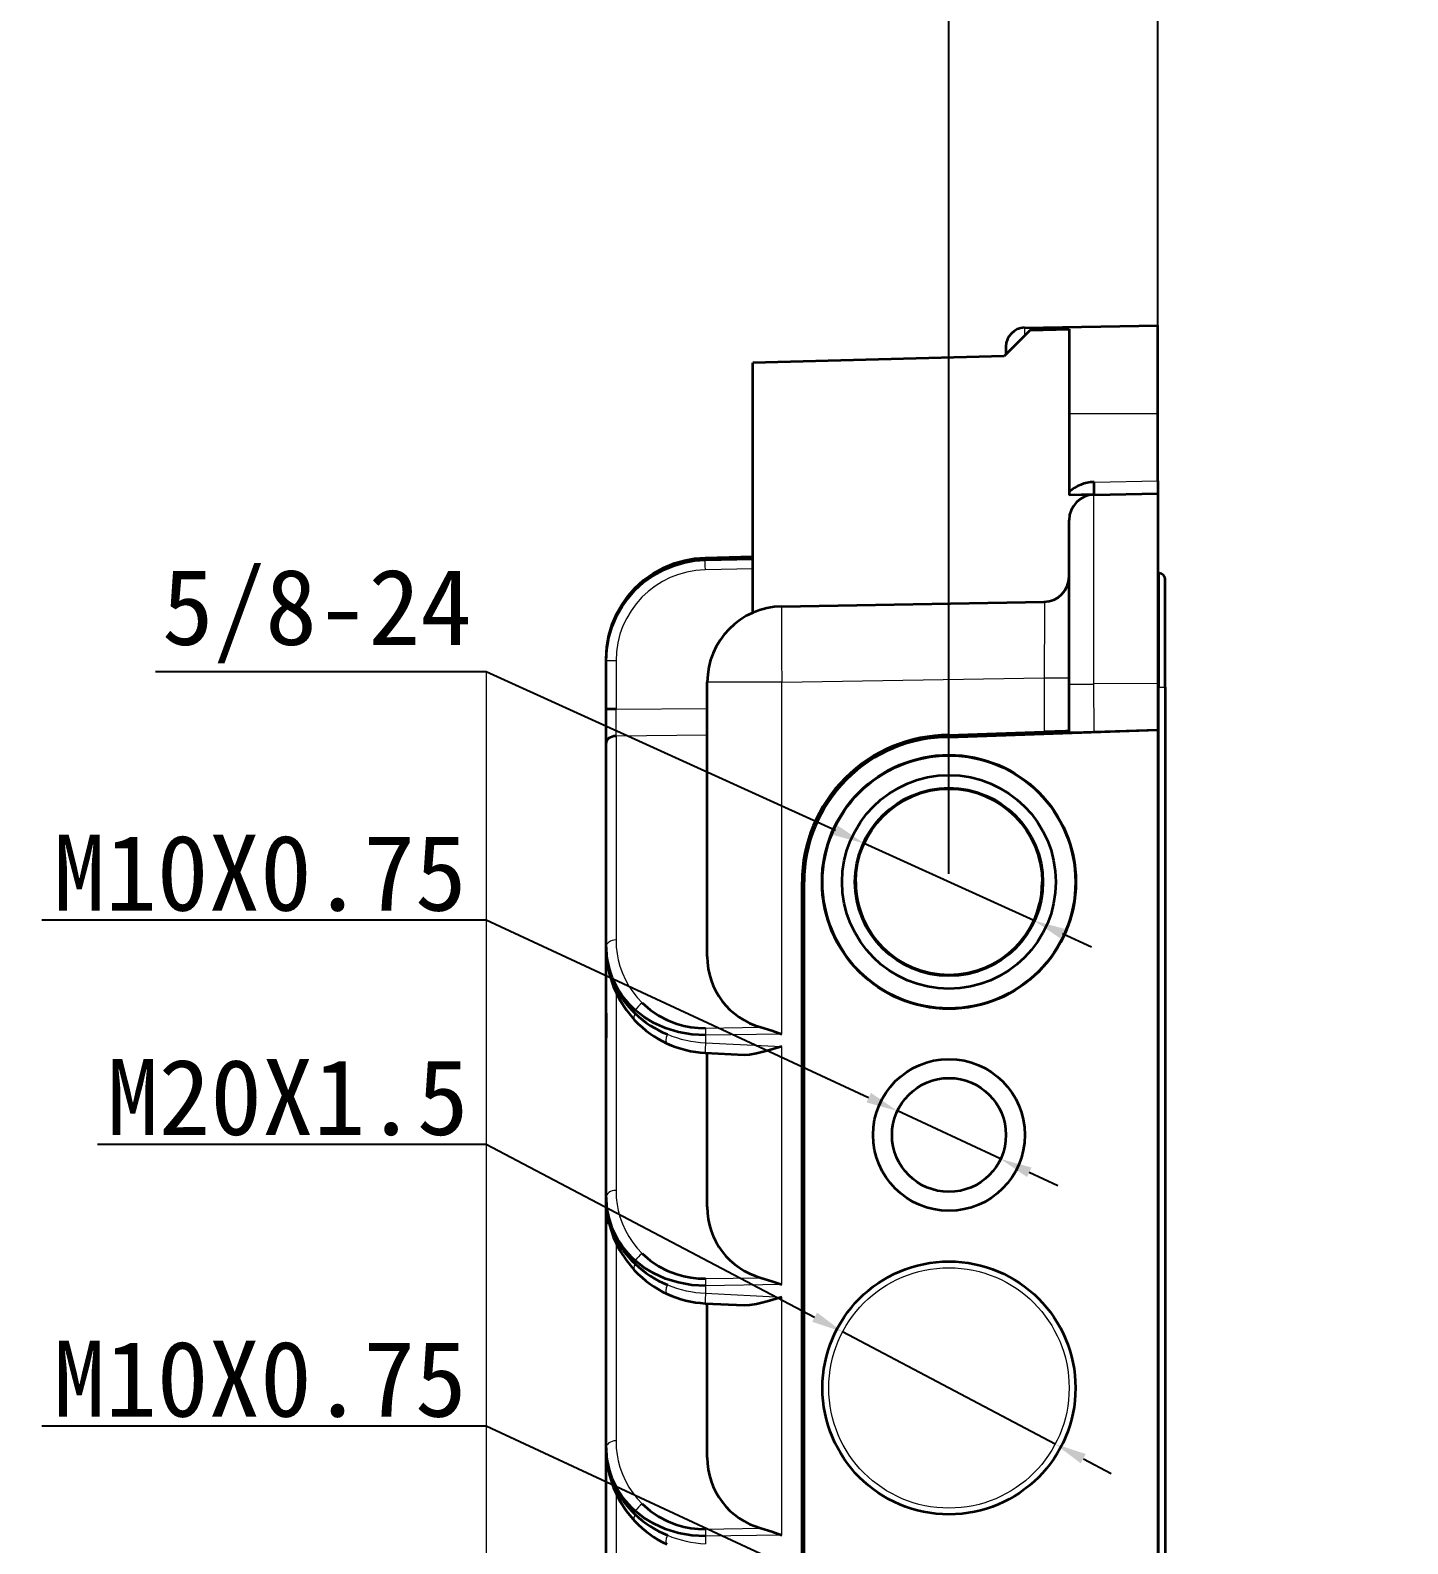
# Model space of a CAD drawing. Header units: millimetres. Extents: x -2350 to -557, y -483 to 312.
# Drawn here: x -2350.5 to -2241.6, y -45.7 to 74 of the extents above; entities that cross this region are included whole.
import ezdxf

# ---------------------------------------------------------------- set-up
doc = ezdxf.new("R2010")
doc.units = ezdxf.units.MM
doc.header["$LTSCALE"] = 0.5
doc.header["$PDSIZE"] = -1
doc.layers.get('0').update_dxf_attribs({"lineweight": 0})
doc.styles.get("Standard").update_dxf_attribs({"font": ''})
doc.styles.get('Standard').set_extended_font_data('FangSong_GB2312')
doc.dimstyles.new('副本ISO-25', dxfattribs={"dimtxt": 6, "dimasz": 2.5, "dimexe": 1.25, "dimexo": 0.625, "dimtad": 1, "dimtoh": 1, "dimdec": 1, "dimzin": 0, "dimdsep": 46, "dimtxsty": 'Standard', "dimcen": 0, "dimdle": 5, "dimclrd": 1, "dimclre": 1, "dimadec": 0, "dimazin": 0, "dimtfac": 1, "dimtdec": 1, "dimtmove": 0, "dimatfit": 3, "dimfxl": 0, "dimlwd": 25, "dimlwe": 25, "dimarcsym": 0})

# ---------------------------------------------------------------- blocks, each defined once
blk = doc.blocks.new('*D239')
at = {"color": 1, "lineweight": 25}
for p, q in [((-2340.58, 23.28), (-2314.44, 23.28)), ((-2314.44, 23.28), (-2286.84, 10.73)), ((-2271.15, 3.59), (-2284.57, 9.69)), ((-2268.88, 2.56), (-2266.6, 1.52))]:
    blk.add_line(p, q, dxfattribs=at)
at = {"color": 1}
for points in [[(-2287.01, 10.35), (-2286.67, 11.11), (-2284.57, 9.69)], [(-2268.71, 2.93), (-2269.05, 2.18), (-2271.15, 3.59)]]:
    blk.add_solid(points, dxfattribs=at)
at = {"layer": 'Defpoints', "color": 0}
for p in [(-2284.57, 9.69), (-2271.15, 3.59)]:
    blk.add_point(p, dxfattribs=at)
at = {"color": 0, "insert": (-2327.82, 27.65), "char_height": 6, "attachment_point": 5}
blk.add_mtext('5/8-24', dxfattribs=at)
blk = doc.blocks.new('*D243')
at = {"color": 1, "lineweight": 25}
for p, q in [((-2349.56, 3.65), (-2314.44, 3.65)), ((-2314.44, 3.65), (-2284.21, -10.41)), ((-2273.78, -15.26), (-2281.94, -11.46)), ((-2271.51, -16.31), (-2269.25, -17.36))]:
    blk.add_line(p, q, dxfattribs=at)
at = {"color": 1}
for points in [[(-2284.38, -10.79), (-2284.03, -10.03), (-2281.94, -11.46)], [(-2271.34, -15.93), (-2271.69, -16.69), (-2273.78, -15.26)]]:
    blk.add_solid(points, dxfattribs=at)
at = {"layer": 'Defpoints', "color": 0}
for p in [(-2281.94, -11.46), (-2273.78, -15.26)]:
    blk.add_point(p, dxfattribs=at)
at = {"color": 0, "insert": (-2332.31, 7.32), "char_height": 6, "attachment_point": 5}
blk.add_mtext('M10X0.75', dxfattribs=at)
blk = doc.blocks.new('*D245')
at = {"color": 1, "lineweight": 25}
for p, q in [((-2349.56, -36.35), (-2314.44, -36.35)), ((-2314.44, -36.35), (-2284.21, -50.41)), ((-2273.78, -55.26), (-2281.94, -51.46)), ((-2271.51, -56.31), (-2269.25, -57.36))]:
    blk.add_line(p, q, dxfattribs=at)
at = {"color": 1}
for points in [[(-2284.38, -50.79), (-2284.03, -50.03), (-2281.94, -51.46)], [(-2271.34, -55.93), (-2271.69, -56.69), (-2273.78, -55.26)]]:
    blk.add_solid(points, dxfattribs=at)
at = {"layer": 'Defpoints', "color": 0}
for p in [(-2281.94, -51.46), (-2273.78, -55.26)]:
    blk.add_point(p, dxfattribs=at)
at = {"color": 0, "insert": (-2332.31, -32.68), "char_height": 6, "attachment_point": 5}
blk.add_mtext('M10X0.75', dxfattribs=at)
blk = doc.blocks.new('*D246')
at = {"color": 1, "lineweight": 25}
for p, q in [((-2345.17, -14.09), (-2314.44, -14.09)), ((-2314.44, -14.09), (-2288.48, -27.77)), ((-2269.46, -37.79), (-2286.27, -28.93)), ((-2267.24, -38.95), (-2265.03, -40.12))]:
    blk.add_line(p, q, dxfattribs=at)
at = {"color": 1}
for points in [[(-2288.67, -28.13), (-2288.28, -27.4), (-2286.27, -28.93)], [(-2267.05, -38.58), (-2267.44, -39.32), (-2269.46, -37.79)]]:
    blk.add_solid(points, dxfattribs=at)
at = {"layer": 'Defpoints', "color": 0}
for p in [(-2286.27, -28.93), (-2269.46, -37.79)]:
    blk.add_point(p, dxfattribs=at)
at = {"color": 0, "insert": (-2330.12, -10.41), "char_height": 6, "attachment_point": 5}
blk.add_mtext('M20X1.5', dxfattribs=at)
blk = doc.blocks.new('*D254')
at = {"color": 1, "lineweight": 25}
for p, q in [((-2277.86, 7.27), (-2277.86, 83.11)), ((-2261.36, 34.49), (-2261.36, 83.11)), ((-2275.36, 81.86), (-2263.86, 81.86)), ((-2261.36, 81.86), (-2241.6, 81.86))]:
    blk.add_line(p, q, dxfattribs=at)
at = {"color": 1}
for points in [[(-2275.36, 82.28), (-2275.36, 81.45), (-2277.86, 81.86)], [(-2263.86, 81.45), (-2263.86, 82.28), (-2261.36, 81.86)]]:
    blk.add_solid(points, dxfattribs=at)
at = {"layer": 'Defpoints', "color": 0}
for p in [(-2261.36, 81.86), (-2261.36, 33.86), (-2277.86, 6.64)]:
    blk.add_point(p, dxfattribs=at)
at = {"color": 0, "insert": (-2250.23, 85.54), "char_height": 6, "attachment_point": 5}
blk.add_mtext('16.5', dxfattribs=at)

msp = doc.modelspace()

# ---------------------------------------------------------------- linework, layer by layer
at = {"color": 7, "lineweight": 35, "ltscale": 0.072612}
msp.add_line((-2271.442, 50.26), (-2273.495, 48.207), dxfattribs=at)
at = {"color": 7, "lineweight": 35, "ltscale": 0.263195}
msp.add_line((-2271.887, 50.457), (-2261.361, 50.641), dxfattribs=at)
msp.add_line((-2271.887, 50.457), (-2261.361, 50.641), dxfattribs=at)
at = {"color": 7, "lineweight": 13, "ltscale": 0.015601}
msp.add_line((-2271.887, 50.457), (-2271.887, 49.833), dxfattribs=at)
at = {"color": 7, "lineweight": 35, "ltscale": 0.077043}
msp.add_line((-2271.442, 50.26), (-2268.361, 50.341), dxfattribs=at)
at = {"color": 7, "lineweight": 35, "ltscale": 0.328055}
msp.add_line((-2268.361, 50.341), (-2268.361, 37.219), dxfattribs=at)
at = {"color": 7, "lineweight": 35, "ltscale": 0.175}
msp.add_line((-2261.361, 43.641), (-2261.361, 50.641), dxfattribs=at)
at = {"color": 7, "lineweight": 35, "ltscale": 0.496809}
msp.add_line((-2273.495, 48.207), (-2293.361, 47.686), dxfattribs=at)
at = {"color": 7, "lineweight": 35, "ltscale": 0.015413}
msp.add_line((-2273.361, 48.958), (-2273.361, 48.341), dxfattribs=at)
at = {"color": 7, "lineweight": 35, "ltscale": 0.494096}
msp.add_line((-2293.361, 27.923), (-2293.361, 47.686), dxfattribs=at)
at = {"color": 7, "lineweight": 13, "ltscale": 0.175}
msp.add_line((-2261.361, 43.641), (-2268.361, 43.641), dxfattribs=at)
at = {"color": 7, "lineweight": 35, "ltscale": 0.132504}
msp.add_line((-2261.361, 38.341), (-2261.361, 43.641), dxfattribs=at)
at = {"color": 7, "lineweight": 13, "ltscale": 0.125892}
msp.add_line((-2266.396, 38.253), (-2261.361, 38.341), dxfattribs=at)
at = {"color": 7, "lineweight": 35, "ltscale": 0.024995}
msp.add_line((-2261.361, 38.341), (-2261.361, 37.341), dxfattribs=at)
at = {"color": 7, "lineweight": 35, "ltscale": 0.024011}
msp.add_line((-2267.401, 37.236), (-2268.361, 37.219), dxfattribs=at)
at = {"color": 7, "lineweight": 35, "ltscale": 0.025119}
msp.add_line((-2266.396, 37.253), (-2267.401, 37.236), dxfattribs=at)
at = {"color": 7, "lineweight": 35, "ltscale": 0.125892}
msp.add_line((-2266.396, 37.253), (-2261.361, 37.341), dxfattribs=at)
msp.add_line((-2266.396, 37.253), (-2261.361, 37.341), dxfattribs=at)
at = {"color": 7, "lineweight": 35, "ltscale": 0.374944}
msp.add_line((-2261.361, 37.341), (-2261.361, 22.343), dxfattribs=at)
at = {"color": 7, "lineweight": 35, "ltscale": 0.003375}
msp.add_line((-2268.361, 35.118), (-2268.361, 35.253), dxfattribs=at)
at = {"color": 7, "lineweight": 35, "ltscale": 0.014322}
msp.add_line((-2268.361, 34.546), (-2268.361, 35.118), dxfattribs=at)
at = {"color": 7, "lineweight": 35, "ltscale": 0.03025}
msp.add_line((-2268.361, 33.336), (-2268.361, 34.546), dxfattribs=at)
at = {"color": 7, "lineweight": 35, "ltscale": 0.094562}
for p, q in [((-2297.142, 32.273), (-2293.361, 32.359)), ((-2297.142, 32.109), (-2293.361, 32.195))]:
    msp.add_line(p, q, dxfattribs=at)
at = {"color": 7, "lineweight": 35, "ltscale": 0.020969}
msp.add_line((-2268.361, 32.497), (-2268.361, 33.336), dxfattribs=at)
at = {"color": 7, "lineweight": 35, "ltscale": 0.052972}
msp.add_line((-2268.361, 30.378), (-2268.361, 32.497), dxfattribs=at)
at = {"color": 7, "lineweight": 13, "ltscale": 0.094562}
msp.add_line((-2293.361, 31.395), (-2297.142, 31.309), dxfattribs=at)
at = {"color": 7, "lineweight": 35, "ltscale": 0.078407}
msp.add_line((-2268.361, 27.242), (-2268.361, 30.378), dxfattribs=at)
at = {"color": 7, "lineweight": 35, "ltscale": 0.002964}
msp.add_line((-2261.242, 31.039), (-2261.361, 31.041), dxfattribs=at)
at = {"color": 7, "lineweight": 35, "ltscale": 0.002961}
msp.add_line((-2261.242, 31.039), (-2261.361, 31.041), dxfattribs=at)
at = {"color": 7, "lineweight": 13, "ltscale": 0.224949}
msp.add_line((-2261.242, 31.039), (-2261.242, 22.041), dxfattribs=at)
at = {"color": 7, "lineweight": 35, "ltscale": 0.212701}
msp.add_line((-2260.761, 22.041), (-2260.761, 30.549), dxfattribs=at)
at = {"color": 7, "lineweight": 35}
for p, q in [((-2291.066, 28.423), (-2270.326, 28.785)), ((-2296.961, 0.754), (-2296.961, 22.423)), ((-2260.761, 22.041), (-2260.761, -98.759)), ((-2261.361, 18.674), (-2261.361, -85.392)), ((-2304.961, -18.304), (-2304.961, 17.604)), ((-2304.961, -57.904), (-2304.961, 17.604)), ((-2289.475, -73.359), (-2289.475, 6.641)), ((-2289.318, -73.359), (-2289.318, 6.641)), ((-2304.961, -56.001), (-2304.961, -5.674))]:
    msp.add_line(p, q, dxfattribs=at)
at = {"color": 7, "lineweight": 35, "ltscale": 0.076073}
msp.add_line((-2268.361, 24.199), (-2268.361, 27.242), dxfattribs=at)
at = {"color": 7, "lineweight": 35, "ltscale": 0.004111}
msp.add_line((-2304.961, 24.111), (-2304.961, 24.275), dxfattribs=at)
at = {"color": 7, "lineweight": 35, "ltscale": 0.099632}
msp.add_line((-2304.961, 20.29), (-2304.961, 24.275), dxfattribs=at)
msp.add_line((-2304.961, 20.29), (-2304.961, 24.275), dxfattribs=at)
at = {"color": 7, "lineweight": 35, "ltscale": 0.095522}
msp.add_line((-2304.961, 20.29), (-2304.961, 24.111), dxfattribs=at)
at = {"color": 7, "lineweight": 13, "ltscale": 0.019547}
msp.add_line((-2304.179, 24.111), (-2304.961, 24.111), dxfattribs=at)
at = {"color": 7, "lineweight": 13, "ltscale": 0.095522}
msp.add_line((-2304.179, 24.111), (-2304.179, 20.29), dxfattribs=at)
at = {"color": 7, "lineweight": 35, "ltscale": 0.048582}
msp.add_line((-2268.361, 22.255), (-2268.361, 24.199), dxfattribs=at)
at = {"color": 7}
msp.add_line((-2314.442, 23.284), (-2314.442, -104.078), dxfattribs=at)
at = {"color": 7, "lineweight": 13}
for p, q in [((-2291.066, 22.423), (-2270.326, 22.785)), ((-2291.066, -5.387), (-2291.066, 22.423)), ((-2261.242, -98.759), (-2261.242, 22.041))]:
    msp.add_line(p, q, dxfattribs=at)
at = {"color": 7, "lineweight": 13, "ltscale": 0.049127}
msp.add_line((-2270.326, 22.785), (-2268.361, 22.785), dxfattribs=at)
at = {"color": 7, "lineweight": 13, "ltscale": 0.106828}
msp.add_line((-2270.326, 22.785), (-2270.326, 18.512), dxfattribs=at)
at = {"color": 7, "lineweight": 13, "ltscale": 0.147382}
msp.add_line((-2291.066, 22.423), (-2296.961, 22.423), dxfattribs=at)
at = {"color": 7, "lineweight": 35, "ltscale": 0.09473}
msp.add_line((-2268.361, 18.466), (-2268.361, 22.255), dxfattribs=at)
at = {"color": 7, "lineweight": 13, "ltscale": 0.048827}
msp.add_line((-2266.408, 22.255), (-2268.361, 22.255), dxfattribs=at)
at = {"color": 7, "lineweight": 13, "ltscale": 0.126173}
msp.add_line((-2266.408, 22.332), (-2261.361, 22.343), dxfattribs=at)
at = {"color": 7, "lineweight": 13, "ltscale": 0.095804}
msp.add_line((-2266.396, 18.5), (-2266.408, 22.332), dxfattribs=at)
at = {"color": 7, "lineweight": 35, "ltscale": 0.091727}
msp.add_line((-2261.361, 22.343), (-2261.361, 18.674), dxfattribs=at)
at = {"color": 7, "lineweight": 13, "ltscale": 0.002964}
msp.add_line((-2261.242, 22.041), (-2261.361, 22.041), dxfattribs=at)
at = {"color": 7, "lineweight": 13, "ltscale": 0.012036}
msp.add_line((-2261.242, 22.041), (-2260.761, 22.041), dxfattribs=at)
at = {"color": 7, "lineweight": 13, "ltscale": 0.180461}
for p, q in [((-2304.179, 20.29), (-2296.961, 20.358)), ((-2296.961, 18.237), (-2304.179, 18.169))]:
    msp.add_line(p, q, dxfattribs=at)
at = {"color": 7, "lineweight": 35, "ltscale": 0.019547}
msp.add_line((-2304.179, 20.29), (-2304.961, 20.29), dxfattribs=at)
at = {"color": 7, "lineweight": 35, "ltscale": 0.067158}
msp.add_line((-2304.961, 17.604), (-2304.961, 20.29), dxfattribs=at)
at = {"color": 7, "lineweight": 35, "ltscale": 0.415111}
msp.add_line((-2296.961, 3.587), (-2296.961, 20.191), dxfattribs=at)
at = {"color": 7, "lineweight": 13, "ltscale": 0.402686}
msp.add_line((-2304.179, 18.169), (-2304.179, 2.062), dxfattribs=at)
at = {"color": 7, "lineweight": 35, "ltscale": 0.188553}
msp.add_line((-2277.864, 18.251), (-2270.326, 18.512), dxfattribs=at)
at = {"color": 7, "lineweight": 35, "ltscale": 0.003836}
msp.add_line((-2277.864, 18.251), (-2277.861, 18.098), dxfattribs=at)
at = {"color": 7, "lineweight": 35, "ltscale": 0.412751}
msp.add_line((-2277.861, 18.098), (-2261.361, 18.674), dxfattribs=at)
at = {"color": 7, "lineweight": 35, "ltscale": 0.125948}
msp.add_line((-2266.396, 18.5), (-2261.361, 18.674), dxfattribs=at)
at = {"color": 7, "lineweight": 35, "ltscale": 0.402686}
msp.add_line((-2304.961, 1.496), (-2304.961, 17.604), dxfattribs=at)
at = {"color": 7, "lineweight": 13, "ltscale": 0.003923}
msp.add_line((-2289.318, 6.641), (-2289.475, 6.641), dxfattribs=at)
at = {"color": 7, "lineweight": 35, "ltscale": 0.003591}
for p, q in [((-2304.961, 1.353), (-2304.961, 1.496)), ((-2304.961, -38.247), (-2304.961, -38.104))]:
    msp.add_line(p, q, dxfattribs=at)
at = {"color": 7, "lineweight": 35, "ltscale": 0.307552}
msp.add_line((-2304.961, -10.949), (-2304.961, 1.353), dxfattribs=at)
at = {"color": 7, "lineweight": 13, "ltscale": 0.390903}
msp.add_line((-2304.179, -2.102), (-2304.179, -17.738), dxfattribs=at)
at = {"color": 7, "lineweight": 35, "ltscale": 0.000961304}
msp.add_line((-2304.961, -3.73), (-2304.961, -3.692), dxfattribs=at)
at = {"color": 7, "lineweight": 35, "ltscale": 0.03863}
msp.add_line((-2304.961, -3.73), (-2304.961, -5.275), dxfattribs=at)
at = {"color": 7, "lineweight": 35, "ltscale": 0.009967}
msp.add_line((-2304.961, -5.275), (-2304.961, -5.674), dxfattribs=at)
at = {"color": 7, "lineweight": 13, "ltscale": 0.109595}
for p, q in [((-2297.105, -4.91), (-2292.721, -4.846)), ((-2297.105, -24.71), (-2292.721, -24.646)), ((-2297.105, -44.51), (-2292.721, -44.446))]:
    msp.add_line(p, q, dxfattribs=at)
at = {"color": 7, "lineweight": 13, "ltscale": 0.150889}
for p, q in [((-2291.066, -5.387), (-2297.1, -5.476)), ((-2291.066, -25.187), (-2297.1, -25.276)), ((-2291.066, -44.987), (-2297.1, -45.076))]:
    msp.add_line(p, q, dxfattribs=at)
at = {"color": 7, "lineweight": 13, "ltscale": 0.014943}
for p, q in [((-2297.1, -5.476), (-2297.1, -6.073)), ((-2297.1, -45.076), (-2297.1, -45.673))]:
    msp.add_line(p, q, dxfattribs=at)
at = {"color": 7, "lineweight": 35, "ltscale": 0.077185}
for p, q in [((-2297.126, -6.872), (-2294.042, -7.025)), ((-2297.126, -26.672), (-2294.042, -26.825))]:
    msp.add_line(p, q, dxfattribs=at)
at = {"color": 7, "lineweight": 13, "ltscale": 0.151058}
for p, q in [((-2297.1, -6.073), (-2291.066, -6.372)), ((-2297.1, -25.873), (-2291.066, -26.172))]:
    msp.add_line(p, q, dxfattribs=at)
at = {"color": 7, "lineweight": 35, "ltscale": 0.233301}
msp.add_line((-2296.961, -16.213), (-2296.961, -6.881), dxfattribs=at)
at = {"color": 7, "lineweight": 35, "ltscale": 0.304116}
for p, q in [((-2296.961, -19.046), (-2296.961, -6.881)), ((-2296.961, -38.846), (-2296.961, -26.681))]:
    msp.add_line(p, q, dxfattribs=at)
at = {"color": 7, "lineweight": 13, "ltscale": 0.470373}
for p, q in [((-2291.066, -25.187), (-2291.066, -6.372)), ((-2291.066, -44.987), (-2291.066, -26.172))]:
    msp.add_line(p, q, dxfattribs=at)
at = {"color": 7, "lineweight": 35, "ltscale": 0.037732}
for p, q in [((-2304.961, -12.459), (-2304.961, -10.949)), ((-2304.961, -19.843), (-2304.961, -18.334))]:
    msp.add_line(p, q, dxfattribs=at)
at = {"color": 7, "lineweight": 35, "ltscale": 0.043756}
msp.add_line((-2304.961, -14.209), (-2304.961, -12.459), dxfattribs=at)
at = {"color": 7, "lineweight": 35, "ltscale": 0.021073}
msp.add_line((-2304.961, -15.052), (-2304.961, -14.209), dxfattribs=at)
at = {"color": 7, "lineweight": 35, "ltscale": 0.003592}
msp.add_line((-2304.961, -18.447), (-2304.961, -18.304), dxfattribs=at)
at = {"color": 7, "lineweight": 35, "ltscale": 0.011018}
msp.add_line((-2304.961, -19.843), (-2304.961, -20.284), dxfattribs=at)
at = {"color": 7, "lineweight": 35, "ltscale": 0.445497}
msp.add_line((-2304.961, -38.104), (-2304.961, -20.284), dxfattribs=at)
at = {"color": 7, "lineweight": 13, "ltscale": 0.390809}
msp.add_line((-2304.179, -21.906), (-2304.179, -37.538), dxfattribs=at)
at = {"color": 7, "lineweight": 13, "ltscale": 0.014944}
msp.add_line((-2297.1, -25.276), (-2297.1, -25.873), dxfattribs=at)
at = {"color": 7, "lineweight": 35, "ltscale": 0.233302}
msp.add_line((-2296.961, -36.013), (-2296.961, -26.681), dxfattribs=at)
at = {"color": 7, "lineweight": 13, "ltscale": 0.390902}
msp.add_line((-2304.179, -41.702), (-2304.179, -57.338), dxfattribs=at)
at = {"color": 7, "lineweight": 13}
for points in [[(-2266.408, 22.332), (-2266.407, 29.122), (-2266.408, 34.906), (-2266.399, 37.171), (-2266.397, 37.244), (-2266.396, 37.252), (-2266.396, 37.253)], [(-2270.326, 28.785), (-2270.325, 28.784), (-2270.324, 28.775), (-2270.321, 28.701), (-2270.314, 28.078), (-2270.326, 22.785)], [(-2304.179, 2.062), (-2304.155, 1.48), (-2304.093, 0.956), (-2304.001, 0.477), (-2303.867, -0.025), (-2303.673, -0.573), (-2303.433, -1.106), (-2303.159, -1.599), (-2302.855, -2.056), (-2302.508, -2.496), (-2302.114, -2.918)], [(-2297.1, -6.073), (-2297.123, -6.597), (-2297.128, -6.863), (-2297.127, -6.871), (-2297.126, -6.872)], [(-2304.179, -17.738), (-2304.155, -18.32), (-2304.093, -18.844), (-2304.001, -19.323), (-2303.867, -19.825), (-2303.673, -20.373), (-2303.433, -20.906), (-2303.159, -21.399), (-2302.855, -21.856), (-2302.508, -22.296), (-2302.114, -22.718)], [(-2297.1, -25.873), (-2297.123, -26.397), (-2297.128, -26.663), (-2297.127, -26.671), (-2297.126, -26.672)], [(-2304.179, -37.538), (-2304.155, -38.12), (-2304.093, -38.644), (-2304.001, -39.123), (-2303.867, -39.625), (-2303.673, -40.173), (-2303.433, -40.706), (-2303.159, -41.199), (-2302.855, -41.656), (-2302.508, -42.096), (-2302.114, -42.518)]]:
    msp.add_lwpolyline(points, dxfattribs=at)
at = {"color": 7, "lineweight": 35}
for points in [[(-2302.681, 29.868), (-2301.994, 30.492), (-2301.238, 31.031), (-2300.425, 31.479), (-2299.566, 31.833), (-2298.775, 32.063), (-2297.965, 32.211), (-2297.142, 32.273)], [(-2302.681, 29.703), (-2301.994, 30.327), (-2301.238, 30.866), (-2300.425, 31.315), (-2299.566, 31.668), (-2298.775, 31.898), (-2297.965, 32.046), (-2297.142, 32.109)], [(-2304.961, 24.275), (-2304.905, 25.204), (-2304.741, 26.119), (-2304.473, 27.009), (-2304.105, 27.862), (-2303.7, 28.578), (-2303.225, 29.25), (-2302.681, 29.868)], [(-2304.961, 24.111), (-2304.905, 25.039), (-2304.741, 25.954), (-2304.473, 26.844), (-2304.105, 27.698), (-2303.7, 28.414), (-2303.225, 29.085), (-2302.681, 29.703)], [(-2268.361, 18.546), (-2268.362, 18.547), (-2268.364, 18.548), (-2268.392, 18.551), (-2268.637, 18.554), (-2270.326, 18.512)], [(-2268.361, 18.466), (-2268.36, 18.465), (-2268.358, 18.464), (-2268.334, 18.461), (-2268.109, 18.458), (-2266.396, 18.5)], [(-2304.961, 1.353), (-2304.896, 0.356), (-2304.698, -0.664), (-2304.369, -1.663), (-2303.893, -2.659), (-2303.357, -3.492), (-2302.704, -4.275)], [(-2297.1, -5.476), (-2298.179, -5.422), (-2299.238, -5.235), (-2300.259, -4.921), (-2301.225, -4.483), (-2301.978, -4.024), (-2302.667, -3.484)], [(-2302.114, -2.918), (-2301.479, -3.472), (-2300.809, -3.927), (-2300.115, -4.289), (-2299.367, -4.576), (-2298.826, -4.725), (-2298.259, -4.834), (-2297.683, -4.895), (-2297.105, -4.91)], [(-2292.721, -4.846), (-2291.872, -5.109), (-2291.066, -5.387)], [(-2293.068, -6.932), (-2293.618, -7.02), (-2294.037, -7.041)], [(-2291.066, -6.372), (-2292.225, -6.721), (-2293.068, -6.932)], [(-2304.961, -18.447), (-2304.896, -19.444), (-2304.698, -20.464), (-2304.369, -21.463), (-2303.893, -22.459), (-2303.357, -23.292), (-2302.704, -24.075)], [(-2304.78, -20.124), (-2304.882, -20.041), (-2304.944, -19.937), (-2304.961, -19.843)], [(-2304.725, -20.355), (-2304.901, -20.337), (-2304.944, -20.316), (-2304.957, -20.301), (-2304.961, -20.284)], [(-2302.114, -22.718), (-2301.479, -23.272), (-2300.809, -23.727), (-2300.115, -24.089), (-2299.367, -24.376), (-2298.826, -24.525), (-2298.259, -24.634), (-2297.683, -24.695), (-2297.105, -24.71)], [(-2297.1, -25.276), (-2298.179, -25.222), (-2299.238, -25.035), (-2300.259, -24.721), (-2301.225, -24.283), (-2301.978, -23.824), (-2302.667, -23.284)], [(-2292.721, -24.646), (-2291.872, -24.909), (-2291.066, -25.187)], [(-2291.066, -26.172), (-2292.225, -26.521), (-2293.068, -26.732)], [(-2293.068, -26.732), (-2293.618, -26.82), (-2294.037, -26.841)], [(-2304.961, -38.247), (-2304.896, -39.244), (-2304.698, -40.264), (-2304.369, -41.263), (-2303.893, -42.259), (-2303.357, -43.092), (-2302.704, -43.875)], [(-2302.114, -42.518), (-2301.479, -43.072), (-2300.809, -43.527), (-2300.115, -43.889), (-2299.367, -44.176), (-2298.826, -44.326), (-2298.259, -44.434), (-2297.683, -44.495), (-2297.105, -44.51)], [(-2297.1, -45.076), (-2298.179, -45.022), (-2299.238, -44.835), (-2300.259, -44.521), (-2301.225, -44.083), (-2301.978, -43.624), (-2302.667, -43.084)], [(-2292.721, -44.446), (-2291.872, -44.709), (-2291.066, -44.987)]]:
    msp.add_lwpolyline(points, dxfattribs=at)
for centre, radius in [((-2277.861, 6.641), 10.035), ((-2277.861, 6.641), 10), ((-2277.861, 6.641), 8.446), ((-2277.861, 6.641), 7.428), ((-2277.86, 6.641), 7.367), ((-2277.861, -13.359), 6), ((-2277.861, -13.359), 4.5), ((-2277.861, -33.359), 10)]:
    msp.add_circle(centre, radius, dxfattribs=at)
at = {"color": 7}
msp.add_circle((-2277.861, -33.359), 9.5, dxfattribs=at)
at = {"color": 7, "lineweight": 35}
for centre, radius, start, end in [((-2271.861, 48.958), 1.5, 91.00002, 180.00066), ((-2271.861, 48.958), 1.5, 91.00001, 180.00066), ((-2266.343, 35.253), 3, 91.00026, 132.25887), ((-2266.361, 35.253), 2, 91, 180.00001), ((-2270.361, 30.784), 2, 271, 0), ((-2261.251, 30.549), 0.49, 0, 89), ((-2290.961, 22.423), 6, 91, 180.00001), ((-2277.864, 6.641), 11.61, 89.9958, 180.00001), ((-2277.861, 6.641), 11.457, 90, 180.00001), ((-2277.86, 6.641), 7.367, 179.99999, 360), ((-2298.487, 1.519), 6.474, 180.19763, 204.93726), ((-2298.088, 1.692), 6.91, 204.8454, 228.50353), ((-2297.529, 1.698), 7.496, 204.33013, 226.73048), ((-2296.902, 2.393), 8.432, 226.86572, 247.57589), ((-2296.69, 1.342), 8.227, 245.10003, 266.95832), ((-2298.487, -18.281), 6.474, 180.19763, 204.93726), ((-2298.088, -18.108), 6.91, 204.8454, 228.50353), ((-2297.529, -18.102), 7.496, 204.33013, 226.73048), ((-2296.902, -17.407), 8.432, 226.86572, 247.57589), ((-2296.69, -18.458), 8.227, 245.10003, 266.95832), ((-2298.487, -38.081), 6.474, 180.19763, 204.93726), ((-2298.088, -37.908), 6.91, 204.8454, 228.50353), ((-2297.529, -37.902), 7.496, 204.33013, 226.73048), ((-2296.902, -37.207), 8.432, 226.86572, 247.57589)]:
    msp.add_arc(centre, radius, start, end, dxfattribs=at)
at = {"color": 7, "lineweight": 13}
for centre, radius, start, end in [((-2296.979, 24.112), 7.199, 91.29734, 180.00285), ((-1925.26, 19.2), 378.921, 179.83517, 180.15585), ((-2300.005, -5.531), 3.358, 128.91445, 142.4345), ((-2296.7, 2.859), 8.941, 247.51802, 267.4314), ((-2300.005, -25.331), 3.358, 128.91445, 142.4345), ((-2296.7, -16.941), 8.941, 247.51802, 267.4314), ((-2300.005, -45.131), 3.358, 128.91445, 142.4345), ((-2296.7, -36.741), 8.941, 247.51802, 267.4314)]:
    msp.add_arc(centre, radius, start, end, dxfattribs=at)
at = {"color": 7, "lineweight": 35}
for centre, major_axis, ratio, start_param, end_param in [((-2266.413, 38.253), (0.017, -1), 0.0174497, 0, 1.5704917), ((-2304.161, 17.604), (0.8, 0), 0.7071068, 1.5934856, 3.1415927), ((-2290.961, 0.947), (4.277, 4.346), 0.9684179, 2.3642171, 3.6372212), ((-2296.233, 4.037), (-2.274, -10.705), 0.8404721, 5.7591456, 6.0946135), ((-2290.961, -18.853), (4.277, 4.346), 0.9684179, 2.3642171, 3.6372212), ((-2296.233, -15.763), (-2.274, -10.705), 0.8404721, 5.7591456, 6.0946135), ((-2290.961, -38.653), (4.277, 4.346), 0.9684179, 2.3642171, 3.6372212), ((-2296.233, -35.563), (-2.274, -10.705), 0.8404721, 5.7591456, 6.0946135)]:
    msp.add_ellipse(centre, major_axis=major_axis, ratio=ratio, start_param=start_param, end_param=end_param, dxfattribs=at)
at = {"color": 7, "lineweight": 13}
for centre, major_axis, ratio, start_param, end_param in [((-2297.124, 31.309), (0.018, -0.8), 0.0226815, 3.1415927, 4.7118743), ((-2297.124, 31.473), (0.018, -0.8), 0.0226815, 3.1415927, 3.788923), ((-2297.122, 31.477), (-0.018, 0.8), 0.0226815, 6.2831853, 6.3368058), ((-2290.961, 22.423), (0.105, -5.999), 0.0174497, 3.1415927, 4.7120844), ((-2304.161, 1.496), (0.8, 0), 0.7071068, 1.5934856, 3.1415927), ((-2298.393, 0.585), (5.269, -4.428), 0.8854791, 3.7813043, 4.2130187), ((-2302.067, -3.798), (0.665, 0.443), 0.5684752, 2.2131359, 3.2399766), ((-2299.791, -5.409), (-0.367, -0.709), 0.3747316, 4.894799, 6.3001594), ((-2297.086, -5.476), (-0.012, 0.8), 0.0174505, 0.785293, 1.5705409), ((-2304.161, -18.304), (0.8, 0), 0.7071068, 1.5934856, 3.1415927), ((-2298.393, -19.215), (5.269, -4.428), 0.8854791, 3.7813043, 4.2130187), ((-2302.067, -23.598), (0.665, 0.443), 0.5684752, 2.2131359, 3.2399766), ((-2297.086, -25.276), (-0.012, 0.8), 0.0174505, 0.785293, 1.5705409), ((-2299.791, -25.209), (-0.367, -0.709), 0.3747316, 4.894799, 6.3001594), ((-2304.161, -38.104), (-0.8, 0), 0.7071068, 4.7350783, 6.2831853), ((-2298.393, -39.015), (5.269, -4.428), 0.8854791, 3.7813043, 4.2130187), ((-2302.067, -43.398), (0.665, 0.443), 0.5684752, 2.2131359, 3.2399766), ((-2299.791, -45.009), (-0.367, -0.709), 0.3747316, 4.894799, 6.3001594), ((-2297.086, -45.076), (0.012, -0.8), 0.0174505, 3.9268857, 4.7121335)]:
    msp.add_ellipse(centre, major_axis=major_axis, ratio=ratio, start_param=start_param, end_param=end_param, dxfattribs=at)

# ---------------------------------------------------------------- dimensions: what is measured, and where the dimension line sits
at = {"color": 7}
dim = msp.add_linear_dim(base=(-2261.361, 81.863), p1=(-2277.861, 6.641), p2=(-2261.361, 33.861), dimstyle='副本ISO-25', dxfattribs=at)
dim.commit()
dim.dimension.update_dxf_attribs({"geometry": '*D254', "text_midpoint": (-2250.23, 85.54)})
for p1, p2, text, picture, middle in [((-2271.154, 3.59), (-2284.565, 9.692), '5/8-24', '*D239', (-2314.442, 23.284)), ((-2273.78, -15.256), (-2281.941, -11.462), 'M10X0.75', '*D243', (-2314.442, 3.647)), ((-2269.456, -37.787), (-2286.266, -28.931), 'M20X1.5', '*D246', (-2314.442, -14.086)), ((-2273.78, -55.256), (-2281.941, -51.462), 'M10X0.75', '*D245', (-2314.442, -36.353))]:
    dim = msp.add_diameter_dim_2p(p1=p1, p2=p2, text=text, dimstyle='副本ISO-25', dxfattribs=at)
    dim.commit()
    dim.dimension.update_dxf_attribs({"geometry": picture, "text_midpoint": middle, "dimtype": 163})

doc.saveas('drawing.dxf')
